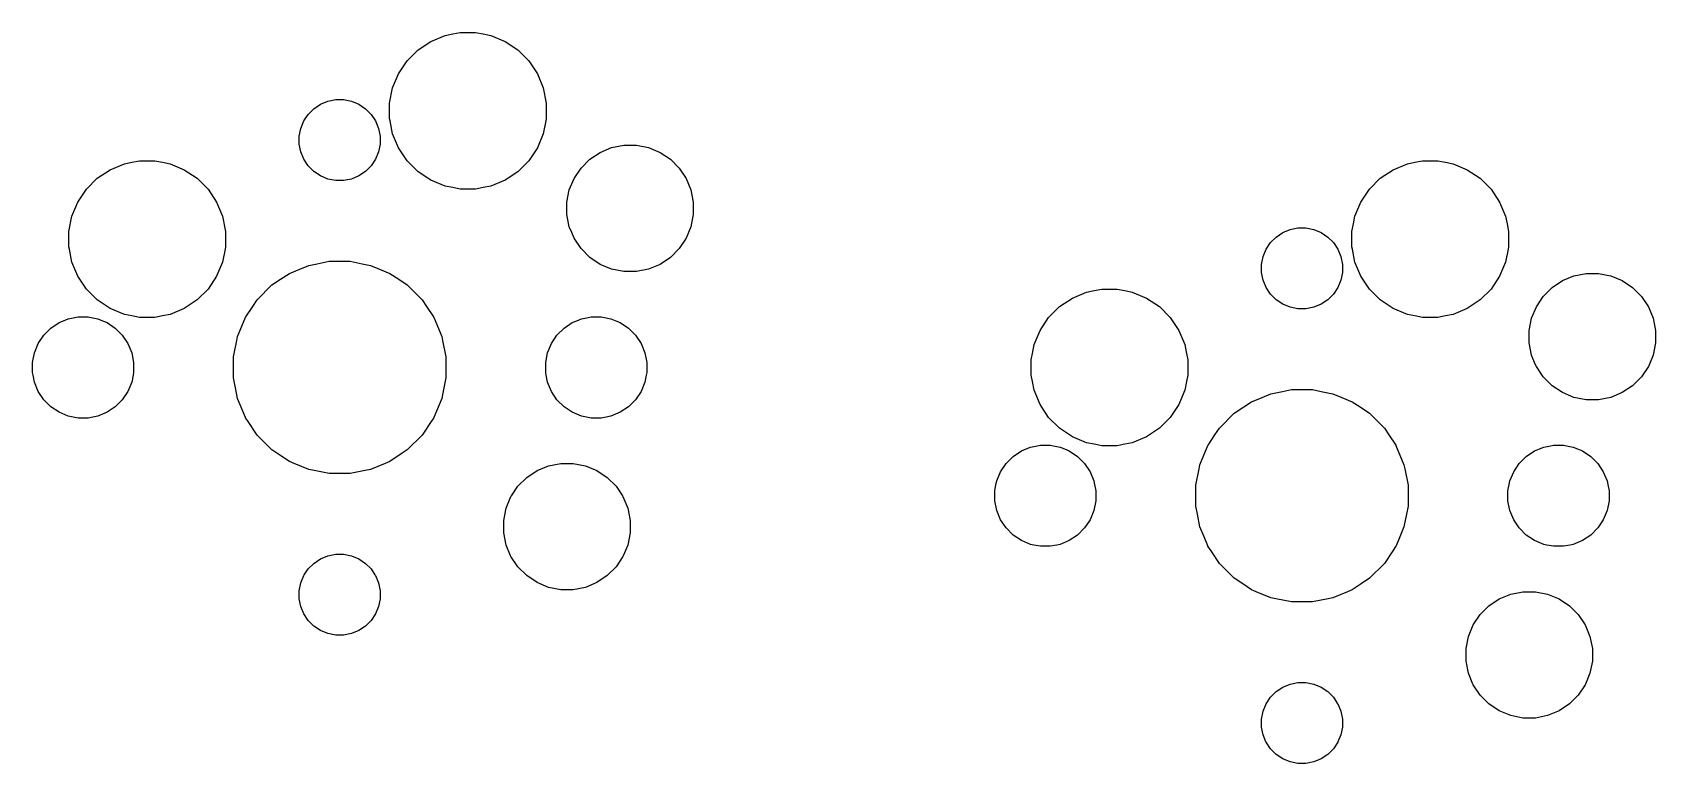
# Model space of a CAD drawing. Extents: x 70 to 347, y -163 to -55.
# Drawn here: x 135.68 to 167.81, y -128.57 to -114.09 of the extents above; entities that cross this region are included whole.
import ezdxf

# ---------------------------------------------------------------- set-up
doc = ezdxf.new("R2010")
doc.units = 0
doc.layers.add('BLACK', color=7, linetype='CONTINUOUS')

msp = doc.modelspace()

# ---------------------------------------------------------------- linework, layer by layer
at = {"layer": 'BLACK', "linetype": 'CONTINUOUS'}
for p, q in [((143.309, -114.441), (143.563, -114.272)), ((143.563, -114.272), (143.845, -114.155)), ((143.845, -114.155), (143.995, -114.125)), ((143.995, -114.125), (144.145, -114.095)), ((144.145, -114.095), (144.45, -114.095)), ((144.45, -114.095), (144.6, -114.125)), ((144.6, -114.125), (144.75, -114.155)), ((144.75, -114.155), (145.032, -114.272)), ((145.032, -114.272), (145.286, -114.441)), ((142.923, -114.912), (143.093, -114.657)), ((143.093, -114.657), (143.309, -114.441)), ((145.286, -114.441), (145.502, -114.657)), ((145.502, -114.657), (145.672, -114.912)), ((142.806, -115.194), (142.923, -114.912)), ((145.672, -114.912), (145.789, -115.194)), ((142.746, -115.493), (142.806, -115.194)), ((142.806, -115.194), (142.806, -115.194)), ((145.789, -115.194), (145.789, -115.194)), ((145.789, -115.194), (145.848, -115.493)), ((141.135, -115.716), (141.247, -115.604)), ((141.247, -115.604), (141.378, -115.516)), ((141.378, -115.516), (141.524, -115.456)), ((141.378, -115.516), (141.378, -115.516)), ((141.524, -115.456), (141.679, -115.425)), ((141.679, -115.425), (141.836, -115.425)), ((141.836, -115.425), (141.991, -115.456)), ((141.991, -115.456), (142.137, -115.516)), ((142.137, -115.516), (142.137, -115.516)), ((142.137, -115.516), (142.268, -115.604)), ((142.268, -115.604), (142.38, -115.716)), ((142.746, -115.799), (142.746, -115.493)), ((145.848, -115.493), (145.848, -115.799)), ((140.956, -116.147), (140.987, -115.993)), ((140.987, -115.993), (141.048, -115.847)), ((141.048, -115.847), (141.135, -115.716)), ((141.048, -115.847), (141.048, -115.847)), ((142.38, -115.716), (142.467, -115.847)), ((142.467, -115.847), (142.467, -115.847)), ((142.467, -115.847), (142.528, -115.993)), ((142.528, -115.993), (142.558, -116.147)), ((142.756, -115.847), (142.746, -115.799)), ((142.806, -116.099), (142.756, -115.847)), ((145.839, -115.847), (145.789, -116.099)), ((145.848, -115.799), (145.839, -115.847)), ((140.956, -116.305), (140.956, -116.147)), ((140.987, -116.46), (140.956, -116.305)), ((142.558, -116.305), (142.528, -116.46)), ((142.558, -116.147), (142.558, -116.305)), ((142.923, -116.381), (142.806, -116.099)), ((145.789, -116.099), (145.672, -116.381)), ((137.645, -116.665), (137.795, -116.635)), ((137.795, -116.635), (138.1, -116.635)), ((138.1, -116.635), (138.25, -116.665)), ((141.048, -116.606), (140.987, -116.46)), ((141.135, -116.737), (141.048, -116.606)), ((141.048, -116.606), (141.048, -116.606)), ((142.467, -116.606), (142.38, -116.737)), ((142.528, -116.46), (142.467, -116.606)), ((142.467, -116.606), (142.467, -116.606)), ((143.093, -116.635), (142.923, -116.381)), ((143.309, -116.851), (143.093, -116.635)), ((145.502, -116.635), (145.286, -116.851)), ((145.672, -116.381), (145.502, -116.635)), ((146.536, -116.779), (146.71, -116.604)), ((146.71, -116.604), (146.915, -116.468)), ((146.915, -116.468), (147.142, -116.373)), ((146.915, -116.468), (146.915, -116.468)), ((147.142, -116.373), (147.384, -116.325)), ((147.384, -116.325), (147.631, -116.325)), ((147.631, -116.325), (147.872, -116.373)), ((147.872, -116.373), (148.1, -116.468)), ((148.1, -116.468), (148.1, -116.468)), ((148.1, -116.468), (148.305, -116.604)), ((148.305, -116.604), (148.479, -116.779)), ((163.045, -116.665), (163.195, -116.635)), ((163.195, -116.635), (163.5, -116.635)), ((163.5, -116.635), (163.65, -116.665)), ((136.959, -116.981), (137.213, -116.812)), ((137.213, -116.812), (137.495, -116.695)), ((137.495, -116.695), (137.645, -116.665)), ((138.25, -116.665), (138.4, -116.695)), ((138.4, -116.695), (138.682, -116.812)), ((138.682, -116.812), (138.936, -116.981)), ((141.247, -116.848), (141.135, -116.737)), ((141.378, -116.936), (141.247, -116.848)), ((141.524, -116.996), (141.378, -116.936)), ((141.378, -116.936), (141.378, -116.936)), ((141.378, -116.936), (141.378, -116.936)), ((142.137, -116.936), (141.991, -116.996)), ((142.268, -116.848), (142.137, -116.936)), ((142.137, -116.936), (142.137, -116.936)), ((142.137, -116.936), (142.137, -116.936)), ((142.38, -116.737), (142.268, -116.848)), ((143.563, -117.021), (143.309, -116.851)), ((145.286, -116.851), (145.032, -117.021)), ((146.399, -116.984), (146.536, -116.779)), ((148.479, -116.779), (148.616, -116.984)), ((162.359, -116.981), (162.613, -116.812)), ((162.613, -116.812), (162.895, -116.695)), ((162.895, -116.695), (163.045, -116.665)), ((163.65, -116.665), (163.8, -116.695)), ((163.8, -116.695), (164.082, -116.812)), ((164.082, -116.812), (164.336, -116.981)), ((136.573, -117.452), (136.743, -117.197)), ((136.743, -117.197), (136.959, -116.981)), ((138.936, -116.981), (139.152, -117.197)), ((139.152, -117.197), (139.322, -117.452)), ((141.679, -117.027), (141.524, -116.996)), ((141.836, -117.027), (141.679, -117.027)), ((141.991, -116.996), (141.836, -117.027)), ((143.845, -117.138), (143.563, -117.021)), ((143.995, -117.167), (143.845, -117.138)), ((144.145, -117.197), (143.995, -117.167)), ((144.45, -117.197), (144.145, -117.197)), ((144.6, -117.167), (144.45, -117.197)), ((144.75, -117.138), (144.6, -117.167)), ((145.032, -117.021), (144.75, -117.138)), ((146.256, -117.453), (146.304, -117.211)), ((146.304, -117.211), (146.399, -116.984)), ((146.399, -116.984), (146.399, -116.984)), ((148.616, -116.984), (148.616, -116.984)), ((148.616, -116.984), (148.71, -117.211)), ((148.71, -117.211), (148.758, -117.453)), ((161.973, -117.452), (162.143, -117.197)), ((162.143, -117.197), (162.359, -116.981)), ((164.336, -116.981), (164.552, -117.197)), ((164.552, -117.197), (164.722, -117.452)), ((136.456, -117.734), (136.573, -117.452)), ((139.322, -117.452), (139.439, -117.734)), ((146.256, -117.699), (146.256, -117.453)), ((148.758, -117.453), (148.758, -117.699)), ((161.856, -117.734), (161.973, -117.452)), ((164.722, -117.452), (164.839, -117.734)), ((136.396, -118.033), (136.456, -117.734)), ((136.456, -117.734), (136.456, -117.734)), ((139.439, -117.734), (139.439, -117.734)), ((139.439, -117.734), (139.498, -118.033)), ((146.304, -117.941), (146.256, -117.699)), ((148.758, -117.699), (148.71, -117.941)), ((161.796, -118.033), (161.826, -117.884)), ((161.826, -117.884), (161.856, -117.734)), ((164.839, -117.734), (164.869, -117.884)), ((164.869, -117.884), (164.898, -118.033)), ((136.396, -118.339), (136.396, -118.033)), ((139.498, -118.033), (139.498, -118.339)), ((146.352, -118.056), (146.304, -117.941)), ((146.399, -118.169), (146.352, -118.056)), ((146.536, -118.374), (146.399, -118.169)), ((148.616, -118.169), (148.479, -118.374)), ((148.663, -118.056), (148.616, -118.169)), ((148.71, -117.941), (148.663, -118.056)), ((160.185, -118.256), (160.297, -118.144)), ((160.297, -118.144), (160.428, -118.056)), ((160.428, -118.056), (160.574, -117.996)), ((160.428, -118.056), (160.428, -118.056)), ((160.574, -117.996), (160.729, -117.965)), ((160.729, -117.965), (160.886, -117.965)), ((160.886, -117.965), (161.041, -117.996)), ((161.041, -117.996), (161.187, -118.056)), ((161.187, -118.056), (161.187, -118.056)), ((161.187, -118.056), (161.318, -118.144)), ((161.318, -118.144), (161.43, -118.256)), ((161.796, -118.339), (161.796, -118.033)), ((164.898, -118.033), (164.898, -118.339)), ((136.406, -118.387), (136.396, -118.339)), ((136.456, -118.639), (136.406, -118.387)), ((139.489, -118.387), (139.439, -118.639)), ((139.498, -118.339), (139.489, -118.387)), ((146.71, -118.548), (146.536, -118.374)), ((146.915, -118.685), (146.71, -118.548)), ((148.305, -118.548), (148.1, -118.685)), ((148.479, -118.374), (148.305, -118.548)), ((160.006, -118.687), (160.037, -118.533)), ((160.037, -118.533), (160.098, -118.387)), ((160.098, -118.387), (160.185, -118.256)), ((160.098, -118.387), (160.098, -118.387)), ((161.43, -118.256), (161.517, -118.387)), ((161.517, -118.387), (161.517, -118.387)), ((161.517, -118.387), (161.578, -118.533)), ((161.578, -118.533), (161.608, -118.687)), ((161.806, -118.387), (161.796, -118.339)), ((161.856, -118.639), (161.806, -118.387)), ((164.889, -118.387), (164.839, -118.639)), ((164.898, -118.339), (164.889, -118.387)), ((136.573, -118.921), (136.456, -118.639)), ((139.439, -118.639), (139.322, -118.921)), ((140.589, -118.98), (140.762, -118.864)), ((140.762, -118.864), (140.968, -118.779)), ((140.762, -118.864), (140.762, -118.864)), ((140.968, -118.779), (141.145, -118.706)), ((141.145, -118.706), (141.313, -118.672)), ((141.313, -118.672), (141.55, -118.625)), ((141.55, -118.625), (141.964, -118.625)), ((141.964, -118.625), (142.202, -118.672)), ((142.202, -118.672), (142.37, -118.706)), ((142.37, -118.706), (142.547, -118.779)), ((142.547, -118.779), (142.753, -118.864)), ((142.753, -118.864), (142.753, -118.864)), ((142.753, -118.864), (142.926, -118.98)), ((147.142, -118.779), (146.915, -118.685)), ((146.915, -118.685), (146.915, -118.685)), ((146.915, -118.685), (146.915, -118.685)), ((147.384, -118.827), (147.142, -118.779)), ((147.631, -118.827), (147.384, -118.827)), ((147.872, -118.779), (147.631, -118.827)), ((148.1, -118.685), (147.872, -118.779)), ((148.1, -118.685), (148.1, -118.685)), ((148.1, -118.685), (148.1, -118.685)), ((160.006, -118.845), (160.006, -118.687)), ((160.037, -119), (160.006, -118.845)), ((161.608, -118.845), (161.578, -119)), ((161.608, -118.687), (161.608, -118.845)), ((161.973, -118.921), (161.856, -118.639)), ((164.839, -118.639), (164.722, -118.921)), ((166.192, -118.913), (166.434, -118.865)), ((166.434, -118.865), (166.681, -118.865)), ((166.681, -118.865), (166.922, -118.913)), ((136.743, -119.175), (136.573, -118.921)), ((136.959, -119.391), (136.743, -119.175)), ((139.152, -119.175), (138.936, -119.391)), ((139.322, -118.921), (139.152, -119.175)), ((140.125, -119.387), (140.418, -119.094)), ((140.418, -119.094), (140.589, -118.98)), ((142.926, -118.98), (143.097, -119.094)), ((143.097, -119.094), (143.389, -119.387)), ((156.545, -119.235), (156.695, -119.205)), ((156.695, -119.205), (156.845, -119.175)), ((156.845, -119.175), (157.15, -119.175)), ((157.15, -119.175), (157.3, -119.205)), ((157.3, -119.205), (157.45, -119.235)), ((160.098, -119.146), (160.037, -119)), ((160.185, -119.277), (160.098, -119.146)), ((160.098, -119.146), (160.098, -119.146)), ((161.517, -119.146), (161.43, -119.277)), ((161.578, -119), (161.517, -119.146)), ((161.517, -119.146), (161.517, -119.146)), ((162.143, -119.175), (161.973, -118.921)), ((162.359, -119.391), (162.143, -119.175)), ((164.552, -119.175), (164.336, -119.391)), ((164.722, -118.921), (164.552, -119.175)), ((165.586, -119.319), (165.76, -119.144)), ((165.76, -119.144), (165.965, -119.008)), ((165.965, -119.008), (166.192, -118.913)), ((165.965, -119.008), (165.965, -119.008)), ((166.922, -118.913), (167.15, -119.008)), ((167.15, -119.008), (167.15, -119.008)), ((167.15, -119.008), (167.355, -119.144)), ((167.355, -119.144), (167.529, -119.319)), ((137.213, -119.561), (136.959, -119.391)), ((138.936, -119.391), (138.682, -119.561)), ((139.899, -119.725), (140.036, -119.521)), ((140.036, -119.521), (140.125, -119.387)), ((143.389, -119.387), (143.479, -119.521)), ((143.479, -119.521), (143.615, -119.725)), ((155.793, -119.737), (156.009, -119.521)), ((156.009, -119.521), (156.263, -119.352)), ((156.263, -119.352), (156.545, -119.235)), ((157.45, -119.235), (157.732, -119.352)), ((157.732, -119.352), (157.986, -119.521)), ((157.986, -119.521), (158.202, -119.737)), ((160.297, -119.388), (160.185, -119.277)), ((160.428, -119.476), (160.297, -119.388)), ((160.574, -119.536), (160.428, -119.476)), ((160.428, -119.476), (160.428, -119.476)), ((160.428, -119.476), (160.428, -119.476)), ((161.187, -119.476), (161.041, -119.536)), ((161.318, -119.388), (161.187, -119.476)), ((161.187, -119.476), (161.187, -119.476)), ((161.187, -119.476), (161.187, -119.476)), ((161.43, -119.277), (161.318, -119.388)), ((162.613, -119.561), (162.359, -119.391)), ((164.336, -119.391), (164.082, -119.561)), ((165.354, -119.751), (165.449, -119.524)), ((165.449, -119.524), (165.586, -119.319)), ((165.449, -119.524), (165.449, -119.524)), ((167.529, -119.319), (167.666, -119.524)), ((167.666, -119.524), (167.666, -119.524)), ((167.666, -119.524), (167.76, -119.751)), ((136.039, -119.949), (136.203, -119.839)), ((136.203, -119.839), (136.292, -119.803)), ((136.203, -119.839), (136.203, -119.839)), ((136.292, -119.803), (136.385, -119.764)), ((136.385, -119.764), (136.55, -119.731)), ((136.55, -119.731), (136.579, -119.725)), ((136.579, -119.725), (136.776, -119.725)), ((136.776, -119.725), (136.805, -119.731)), ((136.805, -119.731), (136.969, -119.764)), ((136.969, -119.764), (137.063, -119.803)), ((137.063, -119.803), (137.152, -119.839)), ((137.152, -119.839), (137.152, -119.839)), ((137.152, -119.839), (137.315, -119.949)), ((137.495, -119.678), (137.213, -119.561)), ((137.645, -119.707), (137.495, -119.678)), ((137.795, -119.737), (137.645, -119.707)), ((138.1, -119.737), (137.795, -119.737)), ((138.25, -119.707), (138.1, -119.737)), ((138.4, -119.678), (138.25, -119.707)), ((138.682, -119.561), (138.4, -119.678)), ((139.737, -120.113), (139.887, -119.751)), ((139.887, -119.751), (139.896, -119.731)), ((139.896, -119.731), (139.899, -119.725)), ((143.615, -119.725), (143.619, -119.731)), ((143.619, -119.731), (143.628, -119.751)), ((143.628, -119.751), (143.778, -120.113)), ((146.199, -119.949), (146.363, -119.839)), ((146.363, -119.839), (146.452, -119.803)), ((146.363, -119.839), (146.363, -119.839)), ((146.452, -119.803), (146.545, -119.764)), ((146.545, -119.764), (146.71, -119.731)), ((146.71, -119.731), (146.739, -119.725)), ((146.739, -119.725), (146.936, -119.725)), ((146.936, -119.725), (146.965, -119.731)), ((146.965, -119.731), (147.129, -119.764)), ((147.129, -119.764), (147.223, -119.803)), ((147.223, -119.803), (147.312, -119.839)), ((147.312, -119.839), (147.312, -119.839)), ((147.312, -119.839), (147.475, -119.949)), ((155.623, -119.992), (155.793, -119.737)), ((158.202, -119.737), (158.372, -119.992)), ((160.729, -119.567), (160.574, -119.536)), ((160.886, -119.567), (160.729, -119.567)), ((161.041, -119.536), (160.886, -119.567)), ((162.895, -119.678), (162.613, -119.561)), ((163.045, -119.707), (162.895, -119.678)), ((163.195, -119.737), (163.045, -119.707)), ((163.5, -119.737), (163.195, -119.737)), ((163.65, -119.707), (163.5, -119.737)), ((163.8, -119.678), (163.65, -119.707)), ((164.082, -119.561), (163.8, -119.678)), ((165.306, -119.993), (165.354, -119.751)), ((167.76, -119.751), (167.808, -119.993)), ((135.79, -120.252), (135.9, -120.088)), ((135.9, -120.088), (136.039, -119.949)), ((137.315, -119.949), (137.455, -120.088)), ((137.455, -120.088), (137.564, -120.252)), ((139.722, -120.191), (139.737, -120.113)), ((143.778, -120.113), (143.793, -120.191)), ((145.95, -120.252), (146.06, -120.088)), ((146.06, -120.088), (146.199, -119.949)), ((147.475, -119.949), (147.615, -120.088)), ((147.615, -120.088), (147.724, -120.252)), ((155.506, -120.274), (155.623, -119.992)), ((158.372, -119.992), (158.489, -120.274)), ((165.306, -120.239), (165.306, -119.993)), ((167.808, -119.993), (167.808, -120.239)), ((135.676, -120.628), (135.715, -120.434)), ((135.715, -120.434), (135.79, -120.252)), ((135.715, -120.434), (135.715, -120.434)), ((137.564, -120.252), (137.64, -120.434)), ((137.64, -120.434), (137.64, -120.434)), ((137.64, -120.434), (137.678, -120.628)), ((139.656, -120.519), (139.722, -120.191)), ((143.793, -120.191), (143.858, -120.519)), ((145.836, -120.628), (145.875, -120.434)), ((145.875, -120.434), (145.95, -120.252)), ((145.875, -120.434), (145.875, -120.434)), ((147.724, -120.252), (147.8, -120.434)), ((147.8, -120.434), (147.8, -120.434)), ((147.8, -120.434), (147.838, -120.628)), ((155.446, -120.573), (155.478, -120.416)), ((155.478, -120.416), (155.506, -120.274)), ((158.489, -120.274), (158.517, -120.416)), ((158.517, -120.416), (158.548, -120.573)), ((165.354, -120.481), (165.306, -120.239)), ((165.428, -120.658), (165.354, -120.481)), ((167.76, -120.481), (167.687, -120.658)), ((167.808, -120.239), (167.76, -120.481)), ((135.676, -120.825), (135.676, -120.628)), ((137.678, -120.628), (137.678, -120.825)), ((139.656, -120.933), (139.656, -120.519)), ((143.858, -120.519), (143.858, -120.933)), ((145.836, -120.825), (145.836, -120.628)), ((147.838, -120.628), (147.838, -120.825)), ((155.446, -120.879), (155.446, -120.573)), ((158.548, -120.573), (158.548, -120.879)), ((165.449, -120.709), (165.428, -120.658)), ((165.586, -120.914), (165.449, -120.709)), ((167.666, -120.709), (167.529, -120.914)), ((167.687, -120.658), (167.666, -120.709)), ((135.687, -120.879), (135.676, -120.825)), ((135.715, -121.018), (135.687, -120.879)), ((135.79, -121.2), (135.715, -121.018)), ((137.64, -121.018), (137.564, -121.2)), ((137.668, -120.879), (137.64, -121.018)), ((137.678, -120.825), (137.668, -120.879)), ((139.703, -121.165), (139.656, -120.933)), ((143.858, -120.933), (143.812, -121.165)), ((145.847, -120.879), (145.836, -120.825)), ((145.875, -121.018), (145.847, -120.879)), ((145.95, -121.2), (145.875, -121.018)), ((147.8, -121.018), (147.724, -121.2)), ((147.828, -120.879), (147.8, -121.018)), ((147.838, -120.825), (147.828, -120.879)), ((155.472, -121.007), (155.446, -120.879)), ((155.506, -121.179), (155.472, -121.007)), ((158.523, -121.007), (158.489, -121.179)), ((158.548, -120.879), (158.523, -121.007)), ((165.76, -121.088), (165.586, -120.914)), ((165.965, -121.225), (165.76, -121.088)), ((167.355, -121.088), (167.15, -121.225)), ((167.529, -120.914), (167.355, -121.088)), ((135.9, -121.364), (135.79, -121.2)), ((136.039, -121.504), (135.9, -121.364)), ((137.455, -121.364), (137.315, -121.504)), ((137.564, -121.2), (137.455, -121.364)), ((139.737, -121.339), (139.703, -121.165)), ((139.79, -121.466), (139.737, -121.339)), ((143.778, -121.339), (143.725, -121.466)), ((143.812, -121.165), (143.778, -121.339)), ((146.06, -121.364), (145.95, -121.2)), ((146.199, -121.504), (146.06, -121.364)), ((147.615, -121.364), (147.475, -121.504)), ((147.724, -121.2), (147.615, -121.364)), ((155.623, -121.461), (155.506, -121.179)), ((158.489, -121.179), (158.372, -121.461)), ((159.655, -121.509), (159.812, -121.404)), ((159.812, -121.404), (160.018, -121.319)), ((159.812, -121.404), (159.812, -121.404)), ((160.018, -121.319), (160.195, -121.246)), ((160.195, -121.246), (160.424, -121.2)), ((160.424, -121.2), (160.6, -121.165)), ((160.6, -121.165), (161.014, -121.165)), ((161.014, -121.165), (161.191, -121.2)), ((161.191, -121.2), (161.42, -121.246)), ((161.42, -121.246), (161.597, -121.319)), ((161.597, -121.319), (161.803, -121.404)), ((161.803, -121.404), (161.803, -121.404)), ((161.803, -121.404), (161.96, -121.509)), ((166.192, -121.319), (165.965, -121.225)), ((165.965, -121.225), (165.965, -121.225)), ((165.965, -121.225), (165.965, -121.225)), ((166.434, -121.367), (166.192, -121.319)), ((166.681, -121.367), (166.434, -121.367)), ((166.922, -121.319), (166.681, -121.367)), ((167.15, -121.225), (166.922, -121.319)), ((167.15, -121.225), (167.15, -121.225)), ((167.15, -121.225), (167.15, -121.225)), ((136.203, -121.613), (136.039, -121.504)), ((136.385, -121.689), (136.203, -121.613)), ((136.482, -121.708), (136.385, -121.689)), ((136.579, -121.727), (136.482, -121.708)), ((136.776, -121.727), (136.579, -121.727)), ((136.873, -121.708), (136.776, -121.727)), ((136.969, -121.689), (136.873, -121.708)), ((137.152, -121.613), (136.969, -121.689)), ((137.315, -121.504), (137.152, -121.613)), ((139.893, -121.715), (139.79, -121.466)), ((139.896, -121.721), (139.893, -121.715)), ((139.931, -121.775), (139.896, -121.721)), ((140.125, -122.066), (139.931, -121.775)), ((143.584, -121.775), (143.389, -122.066)), ((143.619, -121.721), (143.584, -121.775)), ((143.622, -121.715), (143.619, -121.721)), ((143.725, -121.466), (143.622, -121.715)), ((146.363, -121.613), (146.199, -121.504)), ((146.545, -121.689), (146.363, -121.613)), ((146.642, -121.708), (146.545, -121.689)), ((146.739, -121.727), (146.642, -121.708)), ((146.936, -121.727), (146.739, -121.727)), ((147.033, -121.708), (146.936, -121.727)), ((147.129, -121.689), (147.033, -121.708)), ((147.312, -121.613), (147.129, -121.689)), ((147.475, -121.504), (147.312, -121.613)), ((155.793, -121.715), (155.623, -121.461)), ((156.009, -121.931), (155.793, -121.715)), ((158.202, -121.715), (157.986, -121.931)), ((158.372, -121.461), (158.202, -121.715)), ((159.175, -121.927), (159.468, -121.634)), ((159.468, -121.634), (159.655, -121.509)), ((161.96, -121.509), (162.147, -121.634)), ((162.147, -121.634), (162.439, -121.927)), ((140.418, -122.358), (140.125, -122.066)), ((143.389, -122.066), (143.097, -122.358)), ((156.263, -122.101), (156.009, -121.931)), ((156.545, -122.218), (156.263, -122.101)), ((157.732, -122.101), (157.45, -122.218)), ((157.986, -121.931), (157.732, -122.101)), ((158.949, -122.265), (159.086, -122.061)), ((159.086, -122.061), (159.175, -121.927)), ((162.439, -121.927), (162.529, -122.061)), ((162.529, -122.061), (162.665, -122.265)), ((140.517, -122.424), (140.418, -122.358)), ((143.097, -122.358), (142.998, -122.424)), ((155.089, -122.489), (155.253, -122.379)), ((155.253, -122.379), (155.35, -122.339)), ((155.253, -122.379), (155.253, -122.379)), ((155.35, -122.339), (155.435, -122.304)), ((155.435, -122.304), (155.6, -122.271)), ((155.6, -122.271), (155.629, -122.265)), ((155.629, -122.265), (155.826, -122.265)), ((155.826, -122.265), (155.855, -122.271)), ((155.855, -122.271), (156.019, -122.304)), ((156.019, -122.304), (156.105, -122.339)), ((156.105, -122.339), (156.202, -122.379)), ((156.202, -122.379), (156.202, -122.379)), ((156.202, -122.379), (156.365, -122.489)), ((156.695, -122.247), (156.545, -122.218)), ((156.845, -122.277), (156.695, -122.247)), ((157.15, -122.277), (156.845, -122.277)), ((157.3, -122.247), (157.15, -122.277)), ((157.45, -122.218), (157.3, -122.247)), ((158.787, -122.653), (158.932, -122.304)), ((158.932, -122.304), (158.946, -122.271)), ((158.946, -122.271), (158.949, -122.265)), ((162.665, -122.265), (162.669, -122.271)), ((162.669, -122.271), (162.683, -122.304)), ((162.683, -122.304), (162.828, -122.653)), ((165.249, -122.489), (165.413, -122.379)), ((165.413, -122.379), (165.51, -122.339)), ((165.413, -122.379), (165.413, -122.379)), ((165.51, -122.339), (165.595, -122.304)), ((165.595, -122.304), (165.76, -122.271)), ((165.76, -122.271), (165.789, -122.265)), ((165.789, -122.265), (165.986, -122.265)), ((165.986, -122.265), (166.015, -122.271)), ((166.015, -122.271), (166.179, -122.304)), ((166.179, -122.304), (166.265, -122.339)), ((166.265, -122.339), (166.362, -122.379)), ((166.362, -122.379), (166.362, -122.379)), ((166.362, -122.379), (166.525, -122.489)), ((140.762, -122.588), (140.517, -122.424)), ((140.859, -122.628), (140.762, -122.588)), ((140.762, -122.588), (140.762, -122.588)), ((140.762, -122.588), (140.762, -122.588)), ((141.145, -122.746), (140.859, -122.628)), ((142.656, -122.628), (142.37, -122.746)), ((142.753, -122.588), (142.656, -122.628)), ((142.998, -122.424), (142.753, -122.588)), ((142.753, -122.588), (142.753, -122.588)), ((142.753, -122.588), (142.753, -122.588)), ((145.665, -122.768), (145.892, -122.673)), ((145.892, -122.673), (146.134, -122.625)), ((146.134, -122.625), (146.381, -122.625)), ((146.381, -122.625), (146.622, -122.673)), ((146.622, -122.673), (146.85, -122.768)), ((154.84, -122.792), (154.95, -122.628)), ((154.95, -122.628), (155.089, -122.489)), ((156.365, -122.489), (156.505, -122.628)), ((156.505, -122.628), (156.614, -122.792)), ((158.706, -123.059), (158.772, -122.73)), ((158.772, -122.73), (158.787, -122.653)), ((162.828, -122.653), (162.843, -122.73)), ((162.843, -122.73), (162.908, -123.059)), ((165, -122.792), (165.11, -122.628)), ((165.11, -122.628), (165.249, -122.489)), ((166.525, -122.489), (166.665, -122.628)), ((166.665, -122.628), (166.774, -122.792)), ((141.251, -122.768), (141.145, -122.746)), ((141.55, -122.827), (141.251, -122.768)), ((141.964, -122.827), (141.55, -122.827)), ((142.264, -122.768), (141.964, -122.827)), ((142.37, -122.746), (142.264, -122.768)), ((145.286, -123.079), (145.46, -122.904)), ((145.46, -122.904), (145.665, -122.768)), ((145.665, -122.768), (145.665, -122.768)), ((146.85, -122.768), (146.85, -122.768)), ((146.85, -122.768), (147.055, -122.904)), ((147.055, -122.904), (147.229, -123.079)), ((154.726, -123.168), (154.751, -123.045)), ((154.751, -123.045), (154.765, -122.974)), ((154.765, -122.974), (154.84, -122.792)), ((156.614, -122.792), (156.69, -122.974)), ((156.69, -122.974), (156.704, -123.045)), ((156.704, -123.045), (156.728, -123.168)), ((158.706, -123.473), (158.706, -123.059)), ((162.908, -123.059), (162.908, -123.473)), ((164.886, -123.168), (164.911, -123.045)), ((164.911, -123.045), (164.925, -122.974)), ((164.925, -122.974), (165, -122.792)), ((166.774, -122.792), (166.85, -122.974)), ((166.85, -122.974), (166.864, -123.045)), ((166.864, -123.045), (166.888, -123.168)), ((145.054, -123.511), (145.149, -123.284)), ((145.149, -123.284), (145.158, -123.269)), ((145.158, -123.269), (145.286, -123.079)), ((147.229, -123.079), (147.356, -123.269)), ((147.356, -123.269), (147.366, -123.284)), ((147.366, -123.284), (147.46, -123.511)), ((154.726, -123.365), (154.726, -123.168)), ((154.726, -123.168), (154.726, -123.168)), ((154.765, -123.558), (154.726, -123.365)), ((156.728, -123.365), (156.69, -123.558)), ((156.728, -123.168), (156.728, -123.365)), ((164.886, -123.365), (164.886, -123.168)), ((164.886, -123.168), (164.886, -123.168)), ((164.925, -123.558), (164.886, -123.365)), ((166.888, -123.365), (166.85, -123.558)), ((166.888, -123.168), (166.888, -123.365)), ((145.006, -123.753), (145.054, -123.511)), ((147.46, -123.511), (147.508, -123.753)), ((154.84, -123.74), (154.765, -123.558)), ((156.69, -123.558), (156.614, -123.74)), ((158.738, -123.632), (158.706, -123.473)), ((158.787, -123.879), (158.738, -123.632)), ((162.877, -123.632), (162.828, -123.879)), ((162.908, -123.473), (162.877, -123.632)), ((165, -123.74), (164.925, -123.558)), ((166.85, -123.558), (166.774, -123.74)), ((145.006, -123.999), (145.006, -123.753)), ((145.054, -124.241), (145.006, -123.999)), ((147.508, -123.999), (147.46, -124.241)), ((147.508, -123.753), (147.508, -123.999)), ((154.95, -123.904), (154.84, -123.74)), ((155.089, -124.044), (154.95, -123.904)), ((156.505, -123.904), (156.365, -124.044)), ((156.614, -123.74), (156.505, -123.904)), ((158.87, -124.08), (158.787, -123.879)), ((162.828, -123.879), (162.744, -124.08)), ((165.11, -123.904), (165, -123.74)), ((165.249, -124.044), (165.11, -123.904)), ((166.665, -123.904), (166.525, -124.044)), ((166.774, -123.74), (166.665, -123.904)), ((145.143, -124.456), (145.054, -124.241)), ((147.46, -124.241), (147.371, -124.456)), ((155.253, -124.153), (155.089, -124.044)), ((155.435, -124.229), (155.253, -124.153)), ((155.498, -124.241), (155.435, -124.229)), ((155.629, -124.267), (155.498, -124.241)), ((155.826, -124.267), (155.629, -124.267)), ((155.957, -124.241), (155.826, -124.267)), ((156.019, -124.229), (155.957, -124.241)), ((156.202, -124.153), (156.019, -124.229)), ((156.365, -124.044), (156.202, -124.153)), ((158.943, -124.255), (158.87, -124.08)), ((158.946, -124.261), (158.943, -124.255)), ((159.009, -124.357), (158.946, -124.261)), ((162.669, -124.261), (162.606, -124.357)), ((162.672, -124.255), (162.669, -124.261)), ((162.744, -124.08), (162.672, -124.255)), ((165.413, -124.153), (165.249, -124.044)), ((165.595, -124.229), (165.413, -124.153)), ((165.658, -124.241), (165.595, -124.229)), ((165.789, -124.267), (165.658, -124.241)), ((165.986, -124.267), (165.789, -124.267)), ((166.117, -124.241), (165.986, -124.267)), ((166.179, -124.229), (166.117, -124.241)), ((166.362, -124.153), (166.179, -124.229)), ((166.525, -124.044), (166.362, -124.153)), ((141.135, -124.716), (141.247, -124.604)), ((141.247, -124.604), (141.378, -124.516)), ((141.378, -124.516), (141.524, -124.456)), ((141.378, -124.516), (141.378, -124.516)), ((141.524, -124.456), (141.679, -124.425)), ((141.679, -124.425), (141.836, -124.425)), ((141.836, -124.425), (141.991, -124.456)), ((141.991, -124.456), (142.137, -124.516)), ((142.137, -124.516), (142.137, -124.516)), ((142.137, -124.516), (142.268, -124.604)), ((142.268, -124.604), (142.38, -124.716)), ((145.149, -124.469), (145.143, -124.456)), ((145.286, -124.674), (145.149, -124.469)), ((147.366, -124.469), (147.229, -124.674)), ((147.371, -124.456), (147.366, -124.469)), ((159.175, -124.606), (159.009, -124.357)), ((159.468, -124.898), (159.175, -124.606)), ((162.439, -124.606), (162.147, -124.898)), ((162.606, -124.357), (162.439, -124.606)), ((140.956, -125.147), (140.987, -124.993)), ((140.987, -124.993), (141.048, -124.847)), ((141.048, -124.847), (141.058, -124.831)), ((141.058, -124.831), (141.135, -124.716)), ((142.38, -124.716), (142.457, -124.831)), ((142.457, -124.831), (142.467, -124.847)), ((142.467, -124.847), (142.528, -124.993)), ((142.528, -124.993), (142.558, -125.147)), ((145.46, -124.848), (145.286, -124.674)), ((145.665, -124.985), (145.46, -124.848)), ((145.892, -125.079), (145.665, -124.985)), ((145.665, -124.985), (145.665, -124.985)), ((145.665, -124.985), (145.665, -124.985)), ((146.85, -124.985), (146.622, -125.079)), ((147.055, -124.848), (146.85, -124.985)), ((146.85, -124.985), (146.85, -124.985)), ((146.85, -124.985), (146.85, -124.985)), ((147.229, -124.674), (147.055, -124.848)), ((159.636, -125.01), (159.468, -124.898)), ((162.147, -124.898), (161.979, -125.01)), ((140.956, -125.305), (140.956, -125.147)), ((140.987, -125.46), (140.956, -125.305)), ((142.558, -125.305), (142.528, -125.46)), ((142.558, -125.147), (142.558, -125.305)), ((146.134, -125.127), (145.892, -125.079)), ((146.381, -125.127), (146.134, -125.127)), ((146.622, -125.079), (146.381, -125.127)), ((159.812, -125.128), (159.636, -125.01)), ((159.902, -125.165), (159.812, -125.128)), ((159.812, -125.128), (159.812, -125.128)), ((159.812, -125.128), (159.812, -125.128)), ((160.195, -125.286), (159.902, -125.165)), ((160.288, -125.305), (160.195, -125.286)), ((160.6, -125.367), (160.288, -125.305)), ((161.327, -125.305), (161.014, -125.367)), ((161.42, -125.286), (161.327, -125.305)), ((161.713, -125.165), (161.42, -125.286)), ((161.803, -125.128), (161.713, -125.165)), ((161.979, -125.01), (161.803, -125.128)), ((161.803, -125.128), (161.803, -125.128)), ((161.803, -125.128), (161.803, -125.128)), ((164.51, -125.444), (164.715, -125.308)), ((164.715, -125.308), (164.942, -125.213)), ((164.715, -125.308), (164.715, -125.308)), ((164.942, -125.213), (165.184, -125.165)), ((165.184, -125.165), (165.431, -125.165)), ((165.431, -125.165), (165.672, -125.213)), ((165.672, -125.213), (165.9, -125.308)), ((165.9, -125.308), (165.9, -125.308)), ((165.9, -125.308), (166.105, -125.444)), ((141.048, -125.606), (140.987, -125.46)), ((141.135, -125.737), (141.048, -125.606)), ((141.048, -125.606), (141.048, -125.606)), ((142.467, -125.606), (142.38, -125.737)), ((142.528, -125.46), (142.467, -125.606)), ((142.467, -125.606), (142.467, -125.606)), ((161.014, -125.367), (160.6, -125.367)), ((164.199, -125.824), (164.336, -125.619)), ((164.336, -125.619), (164.51, -125.444)), ((166.105, -125.444), (166.279, -125.619)), ((166.279, -125.619), (166.416, -125.824)), ((141.247, -125.848), (141.135, -125.737)), ((141.378, -125.936), (141.247, -125.848)), ((141.524, -125.996), (141.378, -125.936)), ((141.378, -125.936), (141.378, -125.936)), ((141.378, -125.936), (141.378, -125.936)), ((142.137, -125.936), (141.991, -125.996)), ((142.268, -125.848), (142.137, -125.936)), ((142.137, -125.936), (142.137, -125.936)), ((142.137, -125.936), (142.137, -125.936)), ((142.38, -125.737), (142.268, -125.848)), ((164.104, -126.051), (164.199, -125.824)), ((164.199, -125.824), (164.199, -125.824)), ((166.416, -125.824), (166.416, -125.824)), ((166.416, -125.824), (166.51, -126.051)), ((141.679, -126.027), (141.524, -125.996)), ((141.836, -126.027), (141.679, -126.027)), ((141.991, -125.996), (141.836, -126.027)), ((164.056, -126.293), (164.104, -126.051)), ((166.51, -126.051), (166.558, -126.293)), ((164.056, -126.539), (164.056, -126.293)), ((164.104, -126.781), (164.056, -126.539)), ((166.558, -126.539), (166.51, -126.781)), ((166.558, -126.293), (166.558, -126.539)), ((164.193, -126.996), (164.104, -126.781)), ((166.51, -126.781), (166.421, -126.996)), ((160.185, -127.256), (160.297, -127.144)), ((160.297, -127.144), (160.428, -127.056)), ((160.428, -127.056), (160.574, -126.996)), ((160.428, -127.056), (160.428, -127.056)), ((160.574, -126.996), (160.729, -126.965)), ((160.729, -126.965), (160.886, -126.965)), ((160.886, -126.965), (161.041, -126.996)), ((161.041, -126.996), (161.187, -127.056)), ((161.187, -127.056), (161.187, -127.056)), ((161.187, -127.056), (161.318, -127.144)), ((161.318, -127.144), (161.43, -127.256)), ((164.199, -127.009), (164.193, -126.996)), ((164.336, -127.214), (164.199, -127.009)), ((164.51, -127.388), (164.336, -127.214)), ((166.279, -127.214), (166.105, -127.388)), ((166.416, -127.009), (166.279, -127.214)), ((166.421, -126.996), (166.416, -127.009)), ((160.006, -127.687), (160.037, -127.533)), ((160.037, -127.533), (160.098, -127.387)), ((160.098, -127.387), (160.1, -127.384)), ((160.1, -127.384), (160.185, -127.256)), ((161.43, -127.256), (161.515, -127.384)), ((161.515, -127.384), (161.517, -127.387)), ((161.517, -127.387), (161.578, -127.533)), ((161.578, -127.533), (161.608, -127.687)), ((164.715, -127.525), (164.51, -127.388)), ((164.942, -127.619), (164.715, -127.525)), ((164.715, -127.525), (164.715, -127.525)), ((164.715, -127.525), (164.715, -127.525)), ((165.9, -127.525), (165.672, -127.619)), ((166.105, -127.388), (165.9, -127.525)), ((165.9, -127.525), (165.9, -127.525)), ((165.9, -127.525), (165.9, -127.525)), ((160.006, -127.845), (160.006, -127.687)), ((160.037, -128), (160.006, -127.845)), ((161.608, -127.845), (161.578, -128)), ((161.608, -127.687), (161.608, -127.845)), ((165.184, -127.667), (164.942, -127.619)), ((165.431, -127.667), (165.184, -127.667)), ((165.672, -127.619), (165.431, -127.667)), ((160.095, -128.139), (160.037, -128)), ((160.098, -128.146), (160.095, -128.139)), ((160.185, -128.277), (160.098, -128.146)), ((161.517, -128.146), (161.43, -128.277)), ((161.52, -128.139), (161.517, -128.146)), ((161.578, -128), (161.52, -128.139)), ((160.297, -128.388), (160.185, -128.277)), ((160.428, -128.476), (160.297, -128.388)), ((160.574, -128.536), (160.428, -128.476)), ((160.428, -128.476), (160.428, -128.476)), ((160.428, -128.476), (160.428, -128.476)), ((161.187, -128.476), (161.041, -128.536)), ((161.318, -128.388), (161.187, -128.476)), ((161.187, -128.476), (161.187, -128.476)), ((161.187, -128.476), (161.187, -128.476)), ((161.43, -128.277), (161.318, -128.388)), ((160.729, -128.567), (160.574, -128.536)), ((160.886, -128.567), (160.729, -128.567)), ((161.041, -128.536), (160.886, -128.567))]:
    msp.add_line(p, q, dxfattribs=at)

doc.saveas('drawing.dxf')
